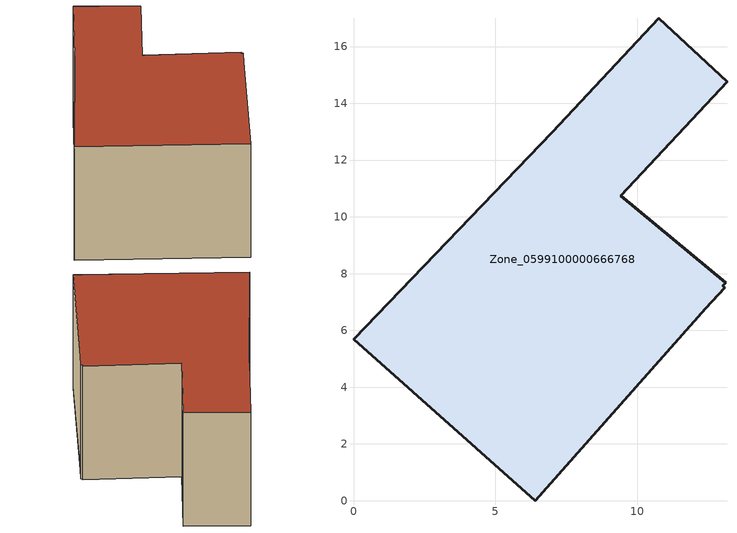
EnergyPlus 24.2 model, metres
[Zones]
Zone_0599100000666768
 floor ground (C_G): 12.42,6.79 6.4,0 0,5.68 7.01,12.97 10.75,17 13.16,14.76 9.41,10.73 13.11,7.67 13.02,7.57 13.08,7.51 z0
 wall outside (C_F): 13.16,14.76 10.75,17 7.01,12.97 0,5.68 6.4,0 12.42,6.79 13.08,7.51 13.02,7.57 13.11,7.67 9.41,10.73 13.16,14.76 z0:6.1
 roof outside (C_R): 12.42,6.79 13.08,7.51 13.02,7.57 13.11,7.67 9.41,10.73 13.16,14.76 10.75,17 7.01,12.97 0,5.68 6.4,0 z6.1
[BUILDING]
Pand.0599100000666768: North Axis=0; Terrain=City; Loads Convergence Tolerance Value=0.04; Temperature Convergence Tolerance Value=0.4; Solar Distribution=FullExterior; Maximum Number of Warmup Days=25; Minimum Number of Warmup Days=1
[Site:Location]
Rotterdam.The.Hague.AP_ZH_NLD Design_Conditions: Latitude=51.96; Longitude=4.45; Time Zone=1; Elevation=-4.5
[SITE:GROUNDTEMPERATURE:BUILDINGSURFACE]
18, 18, 18, 18, 18, 18, 18, 18, 18, 18, 18, 18
[MATERIAL] Thermal Absorptance=0.9; Solar Absorptance=0.7; Visible Absorptance=0.7
Name | Roughness | Thickness | Conductivity | Density | Specific Heat
G.TI.1946 | MediumSmooth | 0.15 | 1 | 540 | 1210
F.TI.1946 | Rough | 0.3 | 0.857143 | 1920 | 840
R.TI.1946 | MediumRough | 0.2 | 0.1 | 1500 | 1000
[CONSTRUCTION]
C_G: G.TI.1946
C_F: F.TI.1946
C_R: R.TI.1946
[ZONE]
Zone_0599100000666768: Type=1; Multiplier=1; Ceiling Height=Autocalculate; Volume=Autocalculate; Floor Area=autocalculate; Part of Total Floor Area=Yes
[ZONEINFILTRATION:DESIGNFLOWRATE]
Infil_Zone_0599100000666768: Zone or ZoneList or Space or SpaceList=Zone_0599100000666768; Schedule=AlwaysOn; Design Flow Rate Calculation Method=Flow/Area; Flow Rate per Floor Area=0.003; Constant Term Coefficient=1; Temperature Term Coefficient=0; Velocity Term Coefficient=0; Velocity Squared Term Coefficient=0
[HVACTEMPLATE:ZONE:IDEALLOADSAIRSYSTEM]
Zone_0599100000666768: Maximum Heating Supply Air Temperature=50; Minimum Cooling Supply Air Temperature=13; Maximum Heating Supply Air Humidity Ratio=0.0156; Minimum Cooling Supply Air Humidity Ratio=0.0077; Heating Limit=NoLimit; Cooling Limit=NoLimit; Dehumidification Control Type=ConstantSensibleHeatRatio; Cooling Sensible Heat Ratio=0.7; Dehumidification Setpoint=60; Humidification Control Type=None; Humidification Setpoint=30; Outdoor Air Method=None; Outdoor Air Flow Rate per Person=0.00944; Outdoor Air Flow Rate per Zone Floor Area=0; Outdoor Air Flow Rate per Zone=0; Demand Controlled Ventilation Type=None; Outdoor Air Economizer Type=NoEconomizer; Heat Recovery Type=None; Sensible Heat Recovery Effectiveness=0.7; Latent Heat Recovery Effectiveness=0.65
[ZONECONTROL:THERMOSTAT]
ThermostatControl_Zone_0599100000666768: Zone or ZoneList=Zone_0599100000666768; Control Type Schedule=DualSetpointControlType; Control 1=Thermostat_Zone_0599100000666768; Temperature Difference Between Cutout And Setpoint=0
[THERMOSTATSETPOINT:DUALSETPOINT]
Thermostat_Zone_0599100000666768: Heating Setpoint Temperature Schedule=HeatingSetpoint_Zone_0599100000666768; Cooling Setpoint Temperature Schedule=CoolingSetpoint_Zone_0599100000666768
[SCHEDULE:COMPACT]
HeatingSetpoint_Zone_0599100000666768: Through: 12/31, For: AllDays, Until: 24:00, 21
CoolingSetpoint_Zone_0599100000666768: Through: 12/31, For: AllDays, Until: 24:00, 24
DualSetpointControlType: Through: 12/31, For: AllDays, Until: 24:00, 4
AlwaysOn: Through: 12/31, For: AllDays, Until: 24:00, 1
